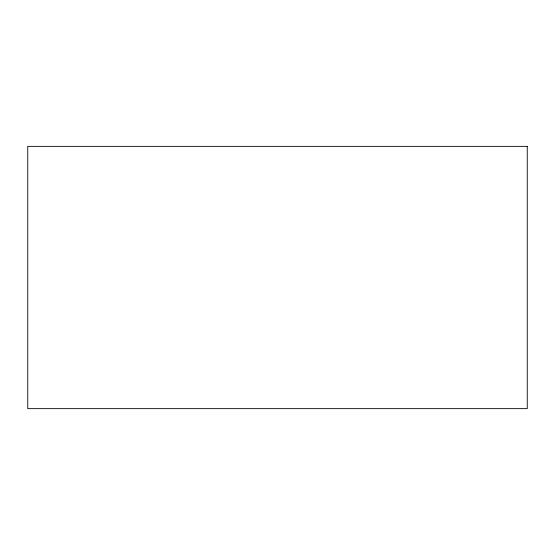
<?xml version="1.0" encoding="UTF-8"?>
<svg xmlns="http://www.w3.org/2000/svg" width="555" height="555" viewBox="0 0 555 555"><rect width="100%" height="100%" fill="white"/><g stroke="black" fill="none" stroke-linecap="round" stroke-linejoin="round"><path stroke-width="0.83" d="M527.25 146.36L27.75 146.36L27.75 408.64L527.25 408.64L527.25 146.36"/></g></svg>
